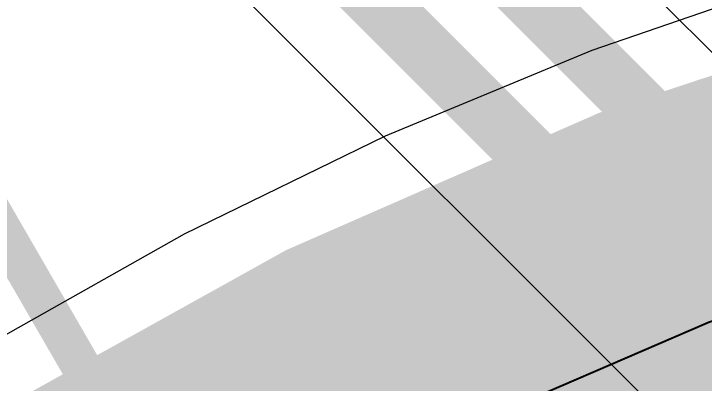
# Model space of a CAD drawing. Header units: inches. Extents: x -7 to 348, y -14 to 159.
# Drawn here: x 23.601 to 28.064, y 39.749 to 42.142 of the extents above; entities that cross this region are included whole.
import ezdxf

# ---------------------------------------------------------------- set-up
doc = ezdxf.new("R2010")
doc.units = ezdxf.units.IN
for name, color, linetype in [('Bottom Layer', 5, 'Continuous'), ('Dimension', 6, 'Continuous'), ('Fabrication', 76, 'Continuous'), ('Top Layer', 1, 'Continuous')]:
    doc.layers.add(name, color=color, linetype=linetype)

msp = doc.modelspace()

# ---------------------------------------------------------------- linework, layer by layer
at = {"layer": 'Bottom Layer'}
for p, q in [((33.0278, 36.9727), (26.0083, 43.9921)), ((24.8287, 42.5077), (31.5596, 35.7767))]:
    msp.add_line(p, q, dxfattribs=at)
for points in [[(25.5963, 43.5801, 0.381, 0.381, 0), (32.7415, 36.4349, 0.381, 0.381, 0)], [(25.2407, 42.9197, 0.381, 0.381, 0), (31.9716, 36.1888, 0.381, 0.381, 0)]]:
    msp.add_lwpolyline(points, format="xyseb", dxfattribs=at)
at = {"layer": 'Dimension'}
msp.add_lwpolyline([(21.8173, 43.7036, 0.254, 0.254, 0), (50.0673, -5.2268, 0.254, 0.254, 0)], format="xyseb", dxfattribs=at)
msp.add_lwpolyline([(58.31, 19.467, 0.254, 0.254, 1), (13.31, 19.467, 0.254, 0.254, 1)], format="xyseb", close=True, dxfattribs=at)
at = {"layer": 'Fabrication'}
for points in [[(24.2219, 38.2498, 0.0127, 0.0127, -0.198805), (40.8304, 40.9693, 0.0127, 0.0127, 0)], [(24.2219, 38.2498, 0.0127, 0.0127, -0.198805), (40.8304, 40.9693, 0.0127, 0.0127, 0)], [(24.0276, 36.9322, 0.0127, 0.0127, -0.191774), (39.2015, 40.274, 0.0127, 0.0127, 0)], [(24.0276, 36.9322, 0.0127, 0.0127, -0.191774), (39.2015, 40.274, 0.0127, 0.0127, 0)], [(24.0276, 36.9322, 0.0127, 0.0127, -0.191774), (39.2015, 40.274, 0.0127, 0.0127, 0)], [(24.0276, 36.9322, 0.0127, 0.0127, -0.191774), (39.2015, 40.274, 0.0127, 0.0127, 0)]]:
    msp.add_lwpolyline(points, format="xyseb", dxfattribs=at)
at = {"layer": 'Top Layer'}
for p, q in [((28.6981, 42.375), (27.333, 41.9039)), ((27.333, 41.9039), (25.9987, 41.3512)), ((25.9987, 41.3512), (24.7003, 40.719)), ((24.7003, 40.719), (23.4424, 40.0095))]:
    msp.add_line(p, q, dxfattribs=at)
msp.add_lwpolyline([(23.9597, 38.6755, 2.032, 2.032, -0.53877), (58.0622, 22.8854, 2.032, 2.032, 0)], format="xyseb", dxfattribs=at)

doc.saveas('drawing.dxf')
